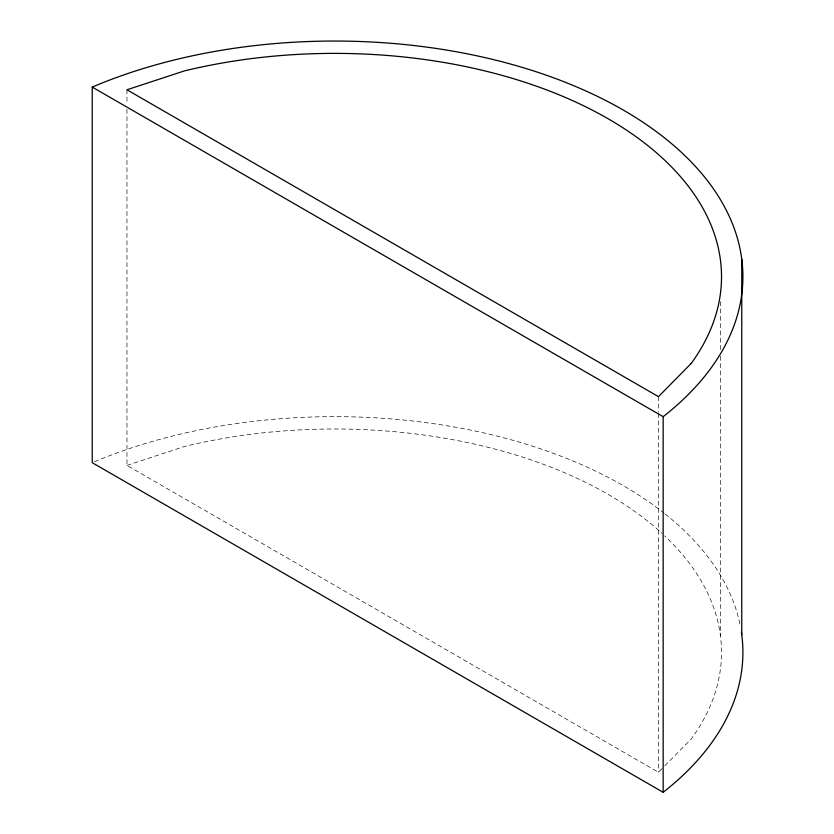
<?xml version="1.0" encoding="UTF-8"?>
<svg xmlns="http://www.w3.org/2000/svg" width="834" height="834" viewBox="0 0 834 834"><rect width="100%" height="100%" fill="white"/><g stroke="black" fill="none" stroke-linecap="round" stroke-linejoin="round"><path stroke-width="0.63" stroke-dasharray="4.17 3.13" d="M126.956 109.275L126.956 465.393L658.474 772.263L663.916 766.738M664.823 765.81L691.157 739.101A386.882 223.366 0 0 0 664.75 535.887M126.956 465.393L184.397 446.524A386.882 223.366 0 0 1 662.092 533.406M720.43 301.627L720.43 349.717M720.43 356.222L720.43 635.654M658.474 396.65L658.474 412.246M658.474 413.549L658.474 772.263M126.956 89.78L126.956 104.083M94.523 461.723A408.264 235.709 0 0 1 664.166 513.202M665.167 513.994A408.264 235.709 0 0 1 740.123 624.895"/><path stroke-width="1.25" d="M92.24 87.08L663.155 416.687L663.155 792.3L92.24 462.693L92.24 87.08A408.264 235.709 0 0 1 623.321 110.078A408.264 235.709 0 0 1 663.155 416.687M741.76 259.113L741.76 634.726M741.416 632.276A408.264 235.709 0 0 1 663.155 792.3M691.157 363.488L658.474 396.65L126.956 89.78L184.397 70.911A386.882 223.366 0 0 1 608.205 118.803A386.882 223.366 0 0 1 691.157 363.488"/></g></svg>
